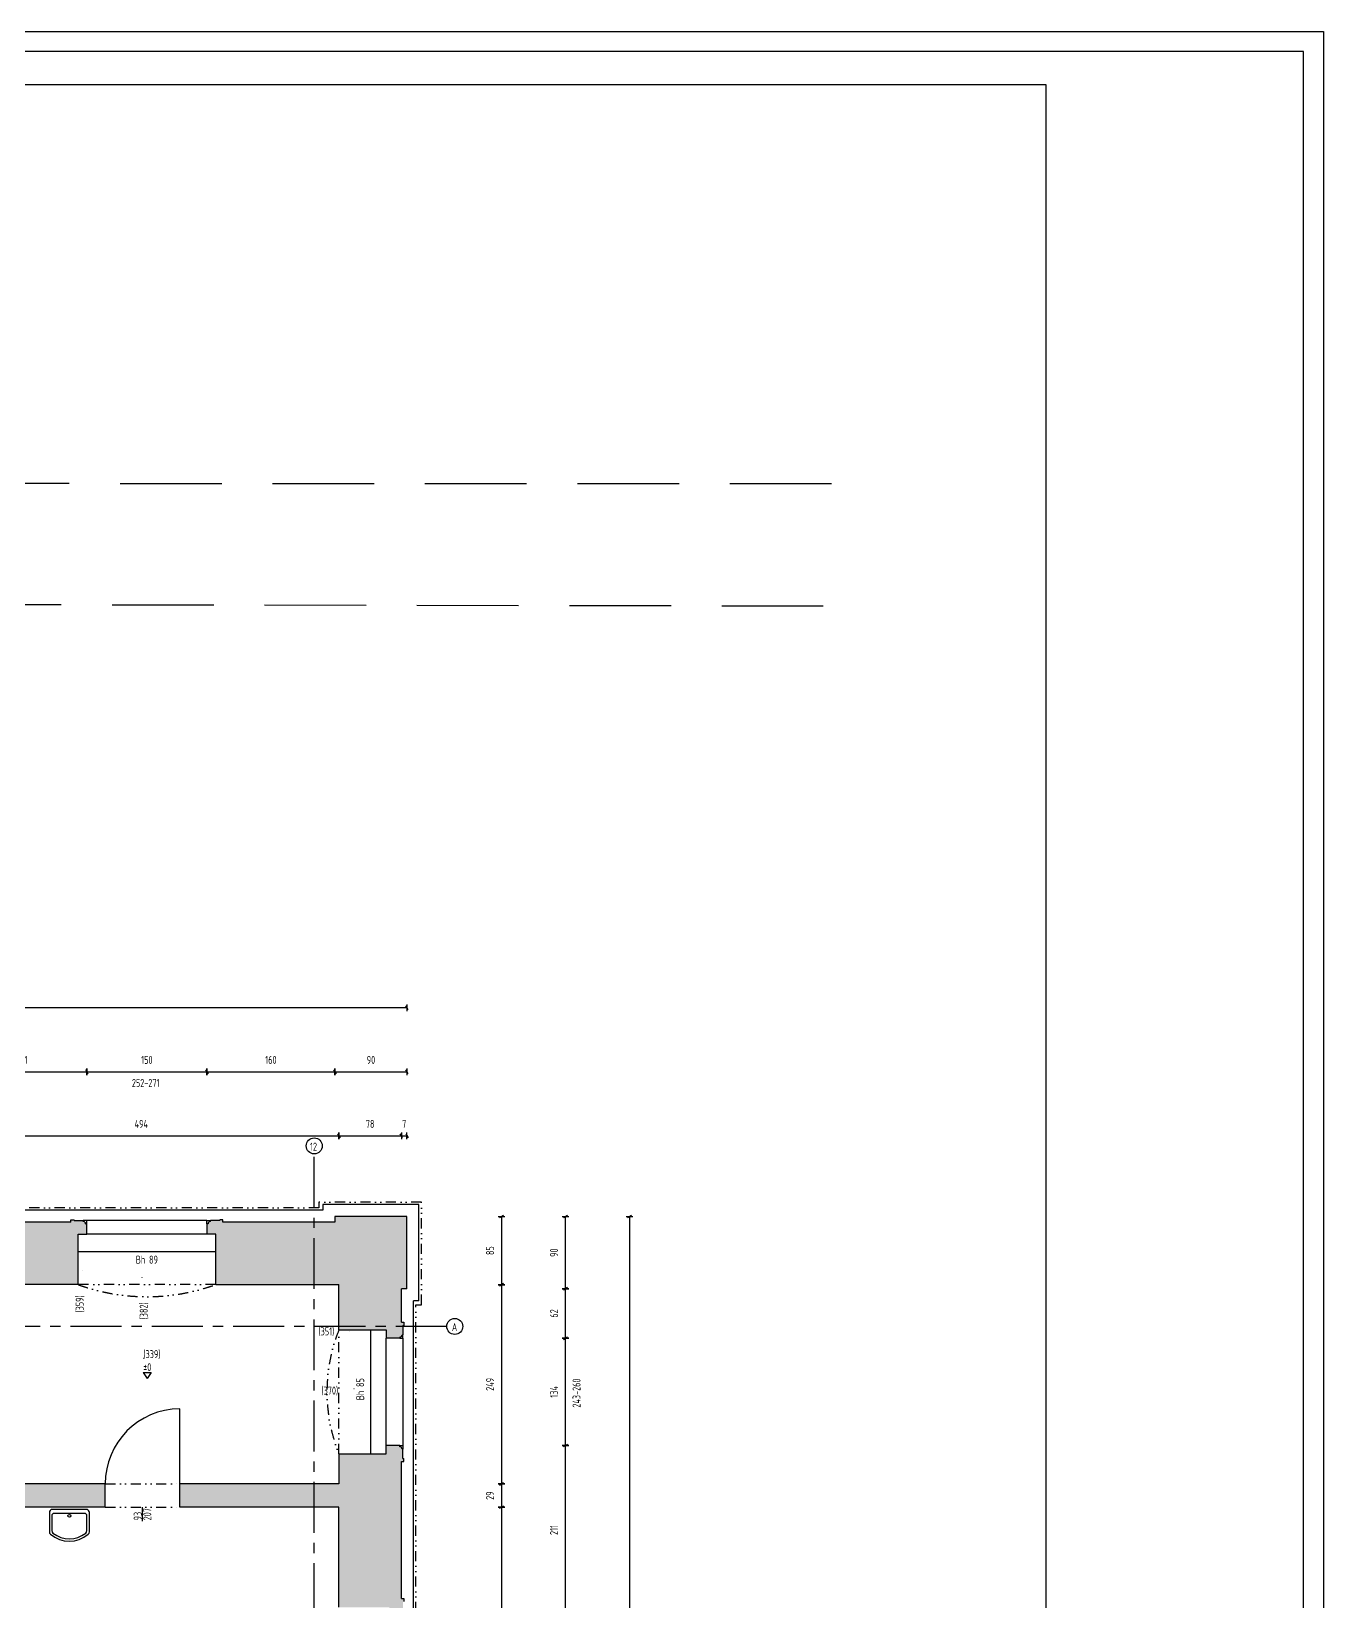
# Model space of a CAD drawing. Header units: centimetres. Extents: x -147 to 196535, y -264 to 83836.
# Drawn here: x 164244 to 196535, y 44597 to 83836 of the extents above; entities that cross this region are included whole.
import ezdxf
from ezdxf.enums import TextEntityAlignment as Align

# ---------------------------------------------------------------- set-up
doc = ezdxf.new("R2010")
doc.units = ezdxf.units.CM
doc.header["$LTSCALE"] = 20
doc.header["$PDMODE"] = 2
for name, pattern in [('GETRENNT', [31.75, 12.7, -6.35, 0, -6.35, 0, -6.35]), ('MITTE', [50.8, 31.75, -6.35, 6.35, -6.35]), ('STRICHLINIE', [19.05, 12.7, -6.35])]:
    doc.linetypes.add(name, pattern=pattern)
for name, color, linetype in [('Bemassung', 134, 'Continuous'), ('VBW.Abgelotet', 6, 'GETRENNT'), ('VBW.AbgelotetUmgeklappt', 252, 'GETRENNT'), ('VBW.Achsen', 244, 'MITTE'), ('VBW.Ansicht', 3, 'Continuous'), ('VBW.HoeheAbsolut', 142, 'Continuous'), ('VBW.HoeheRelativ', 2, 'Continuous'), ('VBW.LAYOUT', 3, 'Continuous'), ('VBW.NutzungsartVersiegelt', 9, 'STRICHLINIE'), ('VBW.Sanitaer', 4, 'Continuous'), ('VBW.Schnitt', 7, 'Continuous'), ('VBW.Schraffur', 9, 'Continuous'), ('VBW.Text', 84, 'Continuous'), ('VBW.Tuer', 4, 'Continuous')]:
    doc.layers.add(name, color=color, linetype=linetype)
doc.styles.add('VBWText', font='isocp.shx', dxfattribs={"width": 0.8})
doc.dimstyles.new('M50', dxfattribs={"dimtxt": 10, "dimasz": 0.5, "dimexe": 2, "dimexo": 0, "dimgap": 0, "dimtad": 0, "dimdec": 0, "dimdsep": 46, "dimtxsty": 'VBWText', "dimblk": 'BemVBW', "dimcen": 2, "dimse1": 1, "dimse2": 1, "dimclrd": 134, "dimclre": 40, "dimclrt": 134, "dimadec": 0, "dimazin": 0, "dimtfac": 1.428571, "dimtdec": 0, "dimtix": 1, "dimtmove": 2, "dimatfit": 3, "dimldrblk": 'NONE', "dimfxl": 1, "dimtvp": 1.428571, "dimtolj": 1, "dimarcsym": 0})
doc.dimstyles.new('M50BR', dxfattribs={"dimtxt": 10, "dimasz": 0.5, "dimexe": 2, "dimexo": 0, "dimgap": 10, "dimtad": 4, "dimdec": 0, "dimdsep": 46, "dimtxsty": 'VBWText', "dimblk": 'BemVBW', "dimcen": 2, "dimse1": 1, "dimse2": 1, "dimclrd": 134, "dimclre": 40, "dimclrt": 134, "dimadec": 0, "dimazin": 0, "dimtfac": 1.428571, "dimtdec": 0, "dimtix": 1, "dimtmove": 2, "dimatfit": 3, "dimldrblk": 'NONE', "dimfxl": 1, "dimtvp": 1.428571, "dimtolj": 1, "dimarcsym": 0})

# ---------------------------------------------------------------- blocks, each defined once
blk = doc.blocks.new('Waschbecken')
for p, q in [((-25, 8), (-25, -15.9)), ((-22, 6.6), (-22, -11.9)), ((22, -11.9), (22, 6.6)), ((25, -15.9), (25, 8)), ((-19, -14.9), (19, -14.9)), ((-21, -19.9), (21, -19.9))]:
    blk.add_line(p, q)
blk.add_circle((0, -11.9), 1.81)
for centre, radius, start, end in [((0, -15.9), 35.8, 48.6972, 131.3028), ((-21, 8), 4, 131.3028, 180), ((-18, 6.6), 4, 128.6562, 180), ((0, -15.9), 32.8, 51.3438, 128.6562), ((18, 6.6), 4, 0, 51.3438), ((21, 8), 4, 0, 48.6972), ((-21, -15.9), 4, 180, 270), ((-19, -11.9), 3, 180, 270), ((19, -11.9), 3, 270, 0), ((21, -15.9), 4, 270, 0)]:
    blk.add_arc(centre, radius, start, end)
blk = doc.blocks.new('HoeKote')
for p, q in [((-1.01, 1.5), (1.01, 1.5)), ((-1.01, 1.5), (0, 0)), ((1.01, 1.5), (0, 0))]:
    blk.add_line(p, q)
at = {"style": 'VBWText', "width": 0.8}
blk.add_attdef('HOEHE', text='', height=2, rotation=0.1, dxfattribs=at).set_placement((0, 2.86), align=Align.MIDDLE)
blk = doc.blocks.new('BemVBW')
at = {"layer": 'Bemassung'}
for p, q in [((2.8, -4.9), (-2.8, 4.9)), ((-1.1, 0), (1.1, 0))]:
    blk.add_line(p, q, dxfattribs=at)
at = {"layer": 'Bemassung', "color": 4}
blk.add_line((0, 8.5), (0, -8.5), dxfattribs=at)
blk = doc.blocks.new('*D254')
at = {"layer": 'Bemassung', "color": 134, "lineweight": -2, "transparency": 16777216}
blk.add_line((175989, 52507), (175989, 47547), dxfattribs=at)
at = {"layer": 'Defpoints', "color": 0, "transparency": 16777216}
for p in [(171929, 52517), (171929, 47537), (175989, 47537)]:
    blk.add_point(p, dxfattribs=at)
at = {"layer": 'Bemassung', "color": 134, "lineweight": -2, "transparency": 16777216, "xscale": 9.999999971459891, "yscale": 9.999999971459891, "zscale": 9.999999971459891}
for p, rotation in [((175989, 52517), 90), ((175989, 47537), 270)]:
    blk.add_blockref('BemVBW', p, dxfattribs=dict(at, rotation=rotation))
at = {"layer": 'Bemassung', "color": 134, "transparency": 16777216, "insert": (175703, 50027), "char_height": 200, "attachment_point": 5, "rotation": 90, "style": 'VBWText'}
blk.add_mtext('\\A1;249', dxfattribs=at)
blk = doc.blocks.new('_None')
blk = doc.blocks.new('*D262')
at = {"layer": 'Bemassung', "color": 134, "lineweight": -2, "transparency": 16777216}
blk.add_line((162059, 56235), (171919, 56235), dxfattribs=at)
at = {"layer": 'Defpoints', "color": 0, "transparency": 16777216}
for p in [(171929, 56235), (162049, 52517), (171929, 52517)]:
    blk.add_point(p, dxfattribs=at)
at = {"layer": 'Bemassung', "color": 134, "lineweight": -2, "transparency": 16777216, "xscale": 9.999999971459891, "yscale": 9.999999971459891, "zscale": 9.999999971459891, "rotation": 180}
blk.add_blockref('BemVBW', (162049, 56235), dxfattribs=at)
at = {"layer": 'Bemassung', "color": 134, "lineweight": -2, "transparency": 16777216, "xscale": 9.999999971459891, "yscale": 9.999999971459891, "zscale": 9.999999971459891}
blk.add_blockref('BemVBW', (171929, 56235), dxfattribs=at)
at = {"layer": 'Bemassung', "color": 134, "transparency": 16777216, "insert": (166989, 56535), "char_height": 200, "attachment_point": 5, "style": 'VBWText'}
blk.add_mtext('\\A1;494', dxfattribs=at)
blk = doc.blocks.new('*D263')
at = {"layer": 'Bemassung', "color": 134, "lineweight": -2, "transparency": 16777216}
blk.add_line((171939, 56235), (173479, 56235), dxfattribs=at)
at = {"layer": 'Defpoints', "color": 0, "transparency": 16777216}
for p in [(173489, 56235), (171929, 52517), (173489, 52417)]:
    blk.add_point(p, dxfattribs=at)
at = {"layer": 'Bemassung', "color": 134, "lineweight": -2, "transparency": 16777216, "xscale": 9.999999971459891, "yscale": 9.999999971459891, "zscale": 9.999999971459891, "rotation": 180}
blk.add_blockref('BemVBW', (171929, 56235), dxfattribs=at)
at = {"layer": 'Bemassung', "color": 134, "lineweight": -2, "transparency": 16777216, "xscale": 9.999999971459891, "yscale": 9.999999971459891, "zscale": 9.999999971459891}
blk.add_blockref('BemVBW', (173489, 56235), dxfattribs=at)
at = {"layer": 'Bemassung', "color": 134, "transparency": 16777216, "insert": (172709, 56535), "char_height": 200, "attachment_point": 5, "style": 'VBWText'}
blk.add_mtext('\\A1;78', dxfattribs=at)
blk = doc.blocks.new('*D307')
at = {"layer": 'Bemassung', "color": 134, "lineweight": -2, "transparency": 16777216}
blk.add_line((162419, 57835), (165619, 57835), dxfattribs=at)
at = {"layer": 'Defpoints', "color": 0, "transparency": 16777216}
for p in [(165629, 57835), (162409, 54437), (165629, 54117)]:
    blk.add_point(p, dxfattribs=at)
at = {"layer": 'Bemassung', "color": 134, "lineweight": -2, "transparency": 16777216, "xscale": 9.999999971459891, "yscale": 9.999999971459891, "zscale": 9.999999971459891, "rotation": 180}
blk.add_blockref('BemVBW', (162409, 57835), dxfattribs=at)
at = {"layer": 'Bemassung', "color": 134, "lineweight": -2, "transparency": 16777216, "xscale": 9.999999971459891, "yscale": 9.999999971459891, "zscale": 9.999999971459891}
blk.add_blockref('BemVBW', (165629, 57835), dxfattribs=at)
at = {"layer": 'Bemassung', "color": 134, "transparency": 16777216, "insert": (164019, 58135), "char_height": 200, "attachment_point": 5, "style": 'VBWText'}
blk.add_mtext('\\A1;161', dxfattribs=at)
blk = doc.blocks.new('*D308')
at = {"layer": 'Bemassung', "color": 134, "lineweight": -2, "transparency": 16777216}
blk.add_line((165639, 57835), (168619, 57835), dxfattribs=at)
at = {"layer": 'Defpoints', "color": 0, "transparency": 16777216}
for p in [(168629, 57835), (165629, 54117), (168629, 54117)]:
    blk.add_point(p, dxfattribs=at)
at = {"layer": 'Bemassung', "color": 134, "lineweight": -2, "transparency": 16777216, "xscale": 9.999999971459891, "yscale": 9.999999971459891, "zscale": 9.999999971459891, "rotation": 180}
blk.add_blockref('BemVBW', (165629, 57835), dxfattribs=at)
at = {"layer": 'Bemassung', "color": 134, "lineweight": -2, "transparency": 16777216, "xscale": 9.999999971459891, "yscale": 9.999999971459891, "zscale": 9.999999971459891}
blk.add_blockref('BemVBW', (168629, 57835), dxfattribs=at)
at = {"layer": 'Bemassung', "color": 134, "transparency": 16777216, "insert": (167129, 58135), "char_height": 200, "attachment_point": 5, "style": 'VBWText'}
blk.add_mtext('\\A1;150', dxfattribs=at)
blk = doc.blocks.new('*D309')
at = {"layer": 'Bemassung', "color": 134, "lineweight": -2, "transparency": 16777216}
blk.add_line((168639, 57835), (171819, 57835), dxfattribs=at)
at = {"layer": 'Defpoints', "color": 0, "transparency": 16777216}
for p in [(171829, 57835), (171829, 54217), (168629, 54117)]:
    blk.add_point(p, dxfattribs=at)
at = {"layer": 'Bemassung', "color": 134, "lineweight": -2, "transparency": 16777216, "xscale": 9.999999971459891, "yscale": 9.999999971459891, "zscale": 9.999999971459891, "rotation": 180}
blk.add_blockref('BemVBW', (168629, 57835), dxfattribs=at)
at = {"layer": 'Bemassung', "color": 134, "lineweight": -2, "transparency": 16777216, "xscale": 9.999999971459891, "yscale": 9.999999971459891, "zscale": 9.999999971459891}
blk.add_blockref('BemVBW', (171829, 57835), dxfattribs=at)
at = {"layer": 'Bemassung', "color": 134, "transparency": 16777216, "insert": (170229, 58135), "char_height": 200, "attachment_point": 5, "style": 'VBWText'}
blk.add_mtext('\\A1;160', dxfattribs=at)
blk = doc.blocks.new('*D310')
at = {"layer": 'Bemassung', "color": 134, "lineweight": -2, "transparency": 16777216}
blk.add_line((171839, 57835), (173619, 57835), dxfattribs=at)
at = {"layer": 'Defpoints', "color": 0, "transparency": 16777216}
for p in [(173629, 57835), (171829, 54217), (173629, 54217)]:
    blk.add_point(p, dxfattribs=at)
at = {"layer": 'Bemassung', "color": 134, "lineweight": -2, "transparency": 16777216, "xscale": 9.999999971459891, "yscale": 9.999999971459891, "zscale": 9.999999971459891, "rotation": 180}
blk.add_blockref('BemVBW', (171829, 57835), dxfattribs=at)
at = {"layer": 'Bemassung', "color": 134, "lineweight": -2, "transparency": 16777216, "xscale": 9.999999971459891, "yscale": 9.999999971459891, "zscale": 9.999999971459891}
blk.add_blockref('BemVBW', (173629, 57835), dxfattribs=at)
at = {"layer": 'Bemassung', "color": 134, "transparency": 16777216, "insert": (172729, 58135), "char_height": 200, "attachment_point": 5, "style": 'VBWText'}
blk.add_mtext('\\A1;90', dxfattribs=at)
blk = doc.blocks.new('*D311')
at = {"layer": 'Bemassung', "color": 134, "lineweight": -2, "transparency": 16777216}
blk.add_line((173619, 59435), (20597, 59435), dxfattribs=at)
at = {"layer": 'Defpoints', "color": 0, "transparency": 16777216}
for p in [(20587, 59435), (173629, 54217), (20587, 54135)]:
    blk.add_point(p, dxfattribs=at)
at = {"layer": 'Bemassung', "color": 134, "lineweight": -2, "transparency": 16777216, "xscale": 9.999999971459891, "yscale": 9.999999971459891, "zscale": 9.999999971459891, "rotation": 180}
blk.add_blockref('BemVBW', (20587, 59435), dxfattribs=at)
at = {"layer": 'Bemassung', "color": 134, "lineweight": -2, "transparency": 16777216, "xscale": 9.999999971459891, "yscale": 9.999999971459891, "zscale": 9.999999971459891}
blk.add_blockref('BemVBW', (173629, 59435), dxfattribs=at)
at = {"layer": 'Bemassung', "color": 134, "transparency": 16777216, "insert": (97108, 59735), "char_height": 200, "attachment_point": 5, "style": 'VBWText'}
blk.add_mtext('\\A1;7652', dxfattribs=at)
blk = doc.blocks.new('*D313')
at = {"layer": 'Bemassung', "color": 134, "lineweight": -2, "transparency": 16777216}
blk.add_line((177589, 44287), (177589, 48487), dxfattribs=at)
at = {"layer": 'Defpoints', "color": 0, "transparency": 16777216}
for p in [(173529, 48497), (177589, 48497), (173529, 44277)]:
    blk.add_point(p, dxfattribs=at)
at = {"layer": 'Bemassung', "color": 134, "lineweight": -2, "transparency": 16777216, "xscale": 9.999999971459891, "yscale": 9.999999971459891, "zscale": 9.999999971459891}
for p, rotation in [((177589, 48497), 90), ((177589, 44277), 270)]:
    blk.add_blockref('BemVBW', p, dxfattribs=dict(at, rotation=rotation))
at = {"layer": 'Bemassung', "color": 134, "transparency": 16777216, "insert": (177303, 46387), "char_height": 200, "attachment_point": 5, "rotation": 90, "style": 'VBWText'}
blk.add_mtext('\\A1;211', dxfattribs=at)
blk = doc.blocks.new('*D325')
at = {"layer": 'Bemassung', "color": 134, "lineweight": -2, "transparency": 16777216}
blk.add_line((177589, 51187), (177589, 52407), dxfattribs=at)
at = {"layer": 'Defpoints', "color": 0, "transparency": 16777216}
for p in [(173629, 52417), (177589, 52417), (173529, 51177)]:
    blk.add_point(p, dxfattribs=at)
at = {"layer": 'Bemassung', "color": 134, "lineweight": -2, "transparency": 16777216, "xscale": 9.999999971459891, "yscale": 9.999999971459891, "zscale": 9.999999971459891}
for p, rotation in [((177589, 52417), 90), ((177589, 51177), 270)]:
    blk.add_blockref('BemVBW', p, dxfattribs=dict(at, rotation=rotation))
at = {"layer": 'Bemassung', "color": 134, "transparency": 16777216, "insert": (177303, 51797), "char_height": 200, "attachment_point": 5, "rotation": 90, "style": 'VBWText'}
blk.add_mtext('\\A1;62', dxfattribs=at)
blk = doc.blocks.new('*D346')
at = {"layer": 'Bemassung', "color": 134, "lineweight": -2, "transparency": 16777216}
blk.add_line((175989, 54207), (175989, 52527), dxfattribs=at)
at = {"layer": 'Defpoints', "color": 0, "transparency": 16777216}
for p in [(173629, 54217), (171929, 52517), (175989, 52517)]:
    blk.add_point(p, dxfattribs=at)
at = {"layer": 'Bemassung', "color": 134, "lineweight": -2, "transparency": 16777216, "xscale": 9.999999971459891, "yscale": 9.999999971459891, "zscale": 9.999999971459891}
for p, rotation in [((175989, 54217), 90), ((175989, 52517), 270)]:
    blk.add_blockref('BemVBW', p, dxfattribs=dict(at, rotation=rotation))
at = {"layer": 'Bemassung', "color": 134, "transparency": 16777216, "insert": (175704, 53367), "char_height": 200, "attachment_point": 5, "rotation": 90, "style": 'VBWText'}
blk.add_mtext('\\A1;85', dxfattribs=at)
blk = doc.blocks.new('*D348')
at = {"layer": 'Bemassung', "color": 134, "lineweight": -2, "transparency": 16777216}
blk.add_line((175989, 47527), (175989, 46967), dxfattribs=at)
at = {"layer": 'Defpoints', "color": 0, "transparency": 16777216}
for p in [(171929, 47537), (171929, 46957), (175989, 46957)]:
    blk.add_point(p, dxfattribs=at)
at = {"layer": 'Bemassung', "color": 134, "lineweight": -2, "transparency": 16777216, "xscale": 9.999999971459891, "yscale": 9.999999971459891, "zscale": 9.999999971459891}
for p, rotation in [((175989, 47537), 90), ((175989, 46957), 270)]:
    blk.add_blockref('BemVBW', p, dxfattribs=dict(at, rotation=rotation))
at = {"layer": 'Bemassung', "color": 134, "transparency": 16777216, "insert": (175703, 47247), "char_height": 200, "attachment_point": 5, "rotation": 90, "style": 'VBWText'}
blk.add_mtext('\\A1;29', dxfattribs=at)
blk = doc.blocks.new('*D349')
at = {"layer": 'Bemassung', "color": 134, "lineweight": -2, "transparency": 16777216}
blk.add_line((175989, 46947), (175989, 33018), dxfattribs=at)
at = {"layer": 'Defpoints', "color": 0, "transparency": 16777216}
for p in [(171929, 46957), (171929, 33008), (175989, 33008)]:
    blk.add_point(p, dxfattribs=at)
at = {"layer": 'Bemassung', "color": 134, "lineweight": -2, "transparency": 16777216, "xscale": 9.999999971459891, "yscale": 9.999999971459891, "zscale": 9.999999971459891}
for p, rotation in [((175989, 46957), 90), ((175989, 33008), 270)]:
    blk.add_blockref('BemVBW', p, dxfattribs=dict(at, rotation=rotation))
at = {"layer": 'Bemassung', "color": 134, "transparency": 16777216, "insert": (175704, 39983), "char_height": 200, "attachment_point": 5, "rotation": 90, "style": 'VBWText'}
blk.add_mtext('\\A1;697', dxfattribs=at)
blk = doc.blocks.new('*D358')
at = {"layer": 'Bemassung', "color": 134, "lineweight": -2, "transparency": 16777216}
for p, q in [((173479, 56235), (173469, 56235)), ((173489, 56235), (173629, 56235)), ((173639, 56235), (173649, 56235))]:
    blk.add_line(p, q, dxfattribs=at)
at = {"layer": 'Defpoints', "color": 0, "transparency": 16777216}
for p in [(173629, 56235), (173629, 54217), (173489, 52417)]:
    blk.add_point(p, dxfattribs=at)
at = {"layer": 'Bemassung', "color": 134, "lineweight": -2, "transparency": 16777216, "xscale": 9.999999971459891, "yscale": 9.999999971459891, "zscale": 9.999999971459891}
blk.add_blockref('BemVBW', (173489, 56235), dxfattribs=at)
at = {"layer": 'Bemassung', "color": 134, "lineweight": -2, "transparency": 16777216, "xscale": 9.999999971459891, "yscale": 9.999999971459891, "zscale": 9.999999971459891, "rotation": 180}
blk.add_blockref('BemVBW', (173629, 56235), dxfattribs=at)
at = {"layer": 'Bemassung', "color": 134, "transparency": 16777216, "insert": (173559, 56535), "char_height": 200, "attachment_point": 5, "style": 'VBWText'}
blk.add_mtext('\\A1;7', dxfattribs=at)
blk = doc.blocks.new('*D375')
at = {"layer": 'Bemassung', "color": 134, "lineweight": -2, "transparency": 16777216}
blk.add_line((177589, 48507), (177589, 51167), dxfattribs=at)
at = {"layer": 'Defpoints', "color": 0, "transparency": 16777216}
for p in [(173529, 51177), (177589, 51177), (173529, 48497)]:
    blk.add_point(p, dxfattribs=at)
at = {"layer": 'Bemassung', "color": 134, "lineweight": -2, "transparency": 16777216, "xscale": 9.999999971459891, "yscale": 9.999999971459891, "zscale": 9.999999971459891}
for p, rotation in [((177589, 51177), 90), ((177589, 48497), 270)]:
    blk.add_blockref('BemVBW', p, dxfattribs=dict(at, rotation=rotation))
at = {"layer": 'Bemassung', "color": 134, "transparency": 16777216, "insert": (177304, 49837), "char_height": 200, "attachment_point": 5, "rotation": 90, "style": 'VBWText'}
blk.add_mtext('\\A1;134', dxfattribs=at)
blk = doc.blocks.new('*D376')
at = {"layer": 'Bemassung', "color": 134, "lineweight": -2, "transparency": 16777216}
blk.add_line((177589, 52427), (177589, 54207), dxfattribs=at)
at = {"layer": 'Defpoints', "color": 0, "transparency": 16777216}
for p in [(173629, 54217), (177589, 54217), (173629, 52417)]:
    blk.add_point(p, dxfattribs=at)
at = {"layer": 'Bemassung', "color": 134, "lineweight": -2, "transparency": 16777216, "xscale": 9.999999971459891, "yscale": 9.999999971459891, "zscale": 9.999999971459891}
for p, rotation in [((177589, 54217), 90), ((177589, 52417), 270)]:
    blk.add_blockref('BemVBW', p, dxfattribs=dict(at, rotation=rotation))
at = {"layer": 'Bemassung', "color": 134, "transparency": 16777216, "insert": (177304, 53317), "char_height": 200, "attachment_point": 5, "rotation": 90, "style": 'VBWText'}
blk.add_mtext('\\A1;90', dxfattribs=at)

msp = doc.modelspace()

# ---------------------------------------------------------------- hatches: boundary and pattern name
at = {"layer": 'VBW.Schraffur'}
h = msp.add_hatch(color=256, dxfattribs=at)
h.dxf.hatch_style = 1
h.paths.add_polyline_path([(160482.2, 47583.6), (160182.2, 47583.6), (160182.2, 46083.6), (158203.4, 46153.2), (158194.3, 45893.4), (158875.7, 45869.4), (158875.7, 45543.6), (159185.7, 45543.6), (159185.7, 45823.6), (161475.7, 45823.6), (161475.7, 45503.6), (162069.2, 45503.6), (162069.2, 46957.3), (166089.2, 46957.3), (166089.2, 47537.3), (162049.2, 47537.3), (162049.2, 52517.3), (165409.2, 52517.3), (165409.2, 53777.3), (165629.2, 53777.3), (165629.2, 54037.3), (165599.2, 54037.3, 0.4142136), (165539.2, 54097.3), (165539.2, 54117.3), (165309.2, 54117.3), (165309.2, 54137.3), (165229.2, 54137.3), (165229.2, 54077.3), (162409.2, 54077.3), (162409.2, 54437.3), (160562, 54437.3), (160562, 54497.3), (160482, 54497.3), (160482, 54477.3), (160182.6, 54477.3), (160182.6, 54457.3, 0.4142136), (160122.6, 54397.3), (160092.6, 54397.3), (160092.6, 54063.6), (160302.2, 54063.6), (160302.2, 52963.6), (160482.2, 52963.6)])
h = msp.add_hatch(color=256, dxfattribs=at)
h.dxf.hatch_style = 1
h.paths.add_polyline_path([(171929.2, 52517.3), (171929.2, 51387.3), (173109.2, 51387.3), (173109.2, 51177.3), (173449.2, 51177.3), (173449.2, 51207.3, 0.4142136), (173509.2, 51267.3), (173529.2, 51267.3), (173529.2, 51497.3), (173549.2, 51497.3), (173549.2, 51577.3), (173489.2, 51577.3), (173489.2, 52417.3), (173629.2, 52417.3), (173629.2, 54217.3), (171829.2, 54217.3), (171829.2, 54077.3), (169029.2, 54077.3), (169029.2, 54137.3), (168949.2, 54137.3), (168949.2, 54117.3), (168719.2, 54117.3), (168719.2, 54097.3, 0.4142136), (168659.2, 54037.3), (168629.2, 54037.3), (168629.2, 53777.3), (168849.2, 53777.3), (168849.2, 52517.3)])
h = msp.add_hatch(color=256, dxfattribs=at)
h.dxf.hatch_style = 1
h.paths.add_polyline_path([(173489.2, 48097.3), (173549.2, 48097.3), (173549.2, 48177.3), (173529.2, 48177.3), (173529.2, 48407.3), (173509.2, 48407.3, 0.4142136), (173449.2, 48467.3), (173449.2, 48497.3), (173109.2, 48497.3), (173109.2, 48287.3), (171929.2, 48287.3), (171929.2, 47537.3), (167949.2, 47537.3), (167949.2, 46957.3), (171929.2, 46957.3), (171929.2, 44457.3), (173189.2, 44457.3), (173189.2, 44277.3), (173449.2, 44277.3), (173449.2, 44307.3, 0.4142136), (173509.2, 44367.3), (173529.2, 44367.3), (173529.2, 44597.3), (173549.2, 44597.3), (173549.2, 44677.3), (173489.2, 44677.3)])

# ---------------------------------------------------------------- linework, layer by layer
at = {"layer": 'Bemassung', "color": 134}
msp.add_line((179189.2, 54207.3), (179189.2, 1612.9), dxfattribs=at)
at = {"layer": 'Defpoints', "color": 10, "linetype": 'Continuous'}
msp.add_lwpolyline([(3926.2, 1612.9), (189606, 1612.9), (189606, 82504.8), (3926.2, 82504.8)], close=True, dxfattribs=at)
at = {"layer": 'VBW.Abgelotet'}
for p, q in [((173989.2, 54577.3), (171429.2, 54577.3)), ((171429.2, 54577.3), (171429.2, 54437.3)), ((173989.2, 52017.3), (173989.2, 54577.3)), ((171429.2, 54437.3), (162809.2, 54437.3)), ((168849.2, 52517.3), (165409.2, 52517.3)), ((173849.2, 33537.3), (173849.2, 52017.3)), ((173849.2, 52017.3), (173989.2, 52017.3)), ((171929.2, 48287.3), (171929.2, 51387.3)), ((166089.2, 47537.3), (167949.2, 47537.3)), ((166089.2, 46957.3), (167949.2, 46957.3))]:
    msp.add_line(p, q, dxfattribs=at)
at = {"layer": 'VBW.AbgelotetUmgeklappt'}
for centre, radius, start, end in [((167129.2, 57298), 5080.7, 250.21216, 289.78784), ((175783.4, 49837.3), 4154.2, 158.09187, 201.90813)]:
    msp.add_arc(centre, radius, start, end, dxfattribs=at)
at = {"layer": 'VBW.Achsen', "ltscale": 2}
for p, q in [((171312.1, 1612.9), (171312.1, 55784.5)), ((174622.3, 51474.8), (19455.7, 51474.8))]:
    msp.add_line(p, q, dxfattribs=at)
at = {"layer": 'VBW.Achsen', "linetype": 'Continuous', "ltscale": 2}
for centre in [(171312.1, 55984.5), (174822.3, 51474.8)]:
    msp.add_circle(centre, 200, dxfattribs=at)
at = {"layer": 'VBW.Ansicht'}
for p, q in [((171529.2, 54377.3), (162709.2, 54377.3)), ((173929.2, 54517.3), (171529.2, 54517.3)), ((171529.2, 54517.3), (171529.2, 54377.3)), ((173929.2, 52117.3), (173929.2, 54517.3)), ((165629.2, 54117.3), (165539.2, 54117.3)), ((168629.2, 54117.3), (165629.2, 54117.3)), ((165629.2, 54037.3), (165629.2, 54117.3)), ((168629.2, 53777.3), (165629.2, 53777.3)), ((168629.2, 54037.3), (168629.2, 54117.3)), ((168629.2, 54117.3), (168719.2, 54117.3)), ((168849.2, 53337.3), (165409.2, 53337.3)), ((173929.2, 52117.3), (173789.2, 52117.3)), ((173789.2, 33437.3), (173789.2, 52117.3)), ((172729.2, 48287.3), (172729.2, 51387.3)), ((173109.2, 48497.3), (173109.2, 51177.3)), ((173449.2, 51177.3), (173529.2, 51177.3)), ((173529.2, 51177.3), (173529.2, 51267.3)), ((173529.2, 51177.3), (173529.2, 48497.3)), ((173449.2, 48497.3), (173529.2, 48497.3)), ((173529.2, 48497.3), (173529.2, 48407.3))]:
    msp.add_line(p, q, dxfattribs=at)
at = {"layer": 'VBW.HoeheRelativ'}
for p in [(165512.6, 52865.3), (167014, 52701.5), (172200.9, 51352.3), (167041.3, 50681.4), (172304.4, 49924)]:
    msp.add_point(p, dxfattribs=at)
at = {"layer": 'VBW.LAYOUT', "color": 4}
for p, q in [((-146.9, 83835.9), (196535.4, 83835.9)), ((196535.4, 83835.9), (196535.4, -264.1))]:
    msp.add_line(p, q, dxfattribs=at)
at = {"layer": 'VBW.LAYOUT'}
for p, q in [((196035.4, 83335.9), (2353.1, 83335.9)), ((196035.4, 235.9), (196035.4, 83335.9))]:
    msp.add_line(p, q, dxfattribs=at)
at = {"layer": 'VBW.NutzungsartVersiegelt', "ltscale": 10}
for p, q in [((101688.7, 72550.6), (184317.6, 72539.9)), ((147209.5, 69539.4), (184033.5, 69480.1))]:
    msp.add_line(p, q, dxfattribs=at)
at = {"layer": 'VBW.Schnitt'}
for p, q in [((173629.2, 54217.3), (171829.2, 54217.3)), ((171829.2, 54217.3), (171829.2, 54077.3)), ((173629.2, 52417.3), (173629.2, 54217.3)), ((165229.2, 54077.3), (162409.2, 54077.3)), ((165229.2, 54137.3), (165309.2, 54137.3)), ((165229.2, 54077.3), (165229.2, 54137.3)), ((165309.2, 54117.3), (165309.2, 54137.3)), ((165309.2, 54117.3), (165539.2, 54117.3)), ((165409.2, 52517.3), (165409.2, 53777.3)), ((165409.2, 53777.3), (165629.2, 53777.3)), ((165539.2, 54097.3), (165539.2, 54117.3)), ((165599.2, 54037.3), (165629.2, 54037.3)), ((165629.2, 53777.3), (165629.2, 54037.3)), ((168629.2, 54037.3), (168629.2, 53777.3)), ((168659.2, 54037.3), (168629.2, 54037.3)), ((168849.2, 53777.3), (168629.2, 53777.3)), ((168949.2, 54117.3), (168719.2, 54117.3)), ((168719.2, 54097.3), (168719.2, 54117.3)), ((168849.2, 52517.3), (168849.2, 53777.3)), ((169029.2, 54137.3), (168949.2, 54137.3)), ((168949.2, 54117.3), (168949.2, 54137.3)), ((169029.2, 54077.3), (169029.2, 54137.3)), ((171829.2, 54077.3), (169029.2, 54077.3)), ((165409.2, 52517.3), (162049.2, 52517.3)), ((168849.2, 52517.3), (171929.2, 52517.3)), ((171929.2, 51387.3), (171929.2, 52517.3)), ((173629.2, 52417.3), (173489.2, 52417.3)), ((173489.2, 51577.3), (173489.2, 52417.3)), ((173489.2, 51577.3), (173549.2, 51577.3)), ((173529.2, 51497.3), (173529.2, 51267.3)), ((173529.2, 51497.3), (173549.2, 51497.3)), ((173549.2, 51577.3), (173549.2, 51497.3)), ((171929.2, 51387.3), (173109.2, 51387.3)), ((173109.2, 51387.3), (173109.2, 51177.3)), ((173449.2, 51177.3), (173109.2, 51177.3)), ((173449.2, 51207.3), (173449.2, 51177.3)), ((173509.2, 51267.3), (173529.2, 51267.3)), ((171929.2, 48287.3), (171929.2, 47537.3)), ((171929.2, 48287.3), (173109.2, 48287.3)), ((173449.2, 48497.3), (173109.2, 48497.3)), ((173109.2, 48287.3), (173109.2, 48497.3)), ((173449.2, 48467.3), (173449.2, 48497.3)), ((173509.2, 48407.3), (173529.2, 48407.3)), ((173529.2, 48177.3), (173529.2, 48407.3)), ((173489.2, 44677.3), (173489.2, 48097.3)), ((173489.2, 48097.3), (173549.2, 48097.3)), ((173529.2, 48177.3), (173549.2, 48177.3)), ((173549.2, 48097.3), (173549.2, 48177.3)), ((166089.2, 47537.3), (162049.2, 47537.3)), ((166089.2, 46957.3), (166089.2, 47537.3)), ((171929.2, 47537.3), (167949.2, 47537.3)), ((167949.2, 46957.3), (167949.2, 47537.3)), ((166089.2, 46957.3), (162069.2, 46957.3)), ((171929.2, 46957.3), (167949.2, 46957.3)), ((171929.2, 44457.3), (171929.2, 46957.3)), ((173489.2, 44677.3), (173549.2, 44677.3)), ((173549.2, 44677.3), (173549.2, 44597.3))]:
    msp.add_line(p, q, dxfattribs=at)
for centre, start, end in [((165539.2, 54037.3), 0, 90), ((168719.2, 54037.3), 90, 180), ((173449.2, 51267.3), 270, 0), ((173449.2, 48407.3), 0, 90)]:
    msp.add_arc(centre, 60, start, end, dxfattribs=at)
at = {"layer": 'VBW.Text'}
msp.add_line((167019.2, 46607.3), (167019.2, 46957.3), dxfattribs=at)
at = {"layer": 'VBW.Tuer'}
msp.add_line((167949.2, 47537.3), (167949.2, 49417.3), dxfattribs=at)
msp.add_arc((167966.4, 47540.2), 1877.2, 90.52379, 180.08899, dxfattribs=at)

# ---------------------------------------------------------------- block references
at = {"layer": 'Bemassung', "color": 134, "xscale": 9.999999971459891, "yscale": 9.999999971459891, "zscale": 9.999999971459891, "rotation": 90}
msp.add_blockref('BemVBW', (179189.2, 54217.3), dxfattribs=at)
at = {"layer": 'VBW.HoeheAbsolut', "xscale": 99.99999971459891, "yscale": 99.99999971459891, "zscale": 99.99999971459891, "rotation": 0.2821206841935772}
msp.add_blockref('HoeKote', (167139.6, 50169.2), dxfattribs=at).add_auto_attribs({'HOEHE': '%%p0'})
at = {"layer": 'VBW.Sanitaer', "xscale": 19.99999994291978, "yscale": 19.99999994291978, "zscale": 19.99999994291978, "rotation": 180.0000000000402}
msp.add_blockref('Waschbecken', (165191.9, 46503), dxfattribs=at)

# ---------------------------------------------------------------- texts
at = {"layer": 'Bemassung', "style": 'VBWText', "width": 0.8}
for s, rotation, p in [('252-271', 0, (166755.1, 57458.2)), ('243-260', 90, (177965.8, 49444.4))]:
    msp.add_text(s, height=200, rotation=rotation, dxfattribs=at).set_placement(p)
at = {"layer": 'VBW.Achsen', "ltscale": 2, "style": 'VBWText', "width": 0.8}
for s, p in [('12', (171206.6, 55866)), ('A', (174751.8, 51356.3))]:
    msp.add_text(s, height=200, rotation=0, dxfattribs=at).set_placement(p)
at = {"layer": 'VBW.HoeheRelativ', "style": 'VBWText', "width": 0.8}
msp.add_text('Bh 89', height=200, dxfattribs=at).set_placement((167129.2, 53141.7), align=Align.MIDDLE_CENTER)
for s, p in [('(359)', (165551, 51819.8)), ('(382)', (167149.5, 51648.1))]:
    msp.add_text(s, height=200, rotation=90, dxfattribs=at).set_placement(p)
for s, p in [('(351)', (171416.2, 51249.9)), ('(339)', (167041.3, 50681.4)), ('(370)', (171490.3, 49770.1))]:
    msp.add_text(s, height=200, dxfattribs=at).set_placement(p)
msp.add_text('Bh 85', height=200, rotation=90, dxfattribs=at).set_placement((172460, 49905.8), align=Align.MIDDLE_CENTER)
at = {"layer": 'VBW.Text', "style": 'VBWText', "width": 0.8}
for s, p in [('93', (166999.2, 46627.3)), ('207', (167239.2, 46627.3))]:
    msp.add_text(s, height=200, rotation=90, dxfattribs=at).set_placement(p)

# ---------------------------------------------------------------- dimensions: what is measured, and where the dimension line sits
at = {"layer": 'Bemassung'}
for base, p1, p2, picture, middle in [((20586.7, 59434.8), (173629.2, 54217.3), (20586.7, 54134.8), '*D311', (97108, 59734.8)), ((165629.2, 57834.8), (162409.2, 54437.3), (165629.2, 54117.3), '*D307', (164019.2, 58134.8)), ((168629.2, 57834.8), (165629.2, 54117.3), (168629.2, 54117.3), '*D308', (167129.2, 58134.8)), ((171829.2, 57834.8), (168629.2, 54117.3), (171829.2, 54217.3), '*D309', (170229.2, 58134.8)), ((173629.2, 57834.8), (171829.2, 54217.3), (173629.2, 54217.3), '*D310', (172729.2, 58134.8)), ((171929.2, 56234.8), (162049.2, 52517.3), (171929.2, 52517.3), '*D262', (166989.2, 56534.8)), ((173489.2, 56234.8), (171929.2, 52517.3), (173489.2, 52417.3), '*D263', (172709.2, 56534.8)), ((173629.2, 56234.8), (173489.2, 52417.3), (173629.2, 54217.3), '*D358', (173559.2, 56534.8))]:
    dim = msp.add_linear_dim(base=base, p1=p1, p2=p2, dimstyle='M50BR', override={"dimscale": 20, "dimlfac": 0.05}, dxfattribs=at)
    dim.commit()
    dim.dimension.update_dxf_attribs({"geometry": picture, "text_midpoint": middle})
for base, p1, p2, picture, middle in [((175989.2, 52517.3), (173629.2, 54217.3), (171929.2, 52517.3), '*D346', (175703.5, 53367.3)), ((177589.2, 54217.3), (173629.2, 52417.3), (173629.2, 54217.3), '*D376', (177303.5, 53317.3)), ((175989.2, 47537.3), (171929.2, 52517.3), (171929.2, 47537.3), '*D254', (175703.5, 50027.3)), ((177589.2, 52417.3), (173529.2, 51177.3), (173629.2, 52417.3), '*D325', (177303.5, 51797.3)), ((177589.2, 51177.3), (173529.2, 48497.3), (173529.2, 51177.3), '*D375', (177303.5, 49837.3)), ((177589.2, 48497.3), (173529.2, 44277.3), (173529.2, 48497.3), '*D313', (177303.5, 46387.3)), ((175989.2, 46957.3), (171929.2, 47537.3), (171929.2, 46957.3), '*D348', (175703.5, 47247.3)), ((175989.2, 33007.7), (171929.2, 46957.3), (171929.2, 33007.7), '*D349', (175703.5, 39982.5))]:
    dim = msp.add_linear_dim(base=base, p1=p1, p2=p2, angle=90, dimstyle='M50', override={"dimscale": 20, "dimlfac": 0.05}, dxfattribs=at)
    dim.commit()
    dim.dimension.update_dxf_attribs({"geometry": picture, "text_midpoint": middle})

doc.saveas('drawing.dxf')
